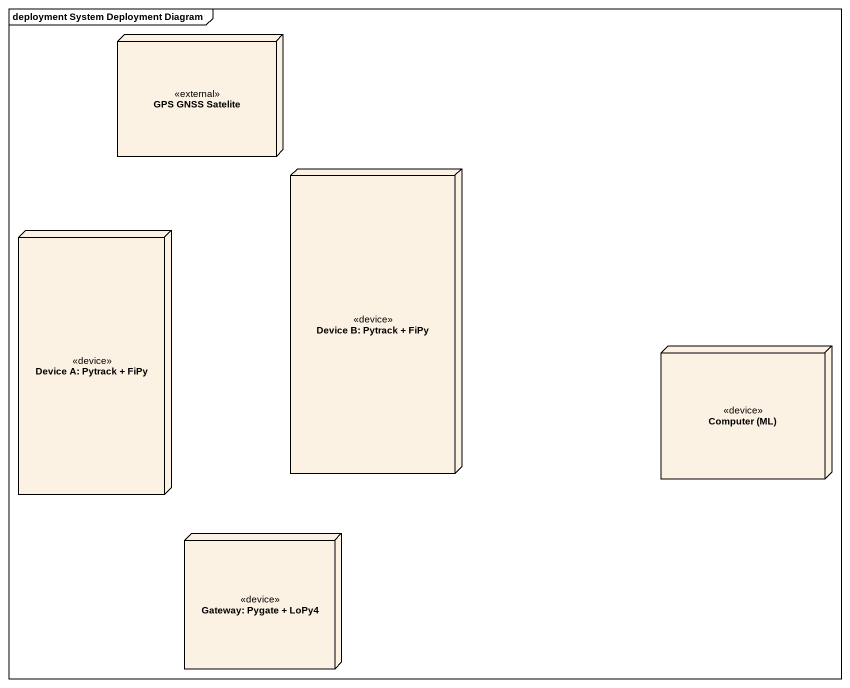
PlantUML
@startuml
mainframe deployment System Deployment Diagram
node "GPS GNSS Satelite" as GPS_GNSS_Satelite <<external>>
node "Device B: Pytrack + FiPy" as Device_B_Pytrack_FiPy <<device>>
node "Device A: Pytrack + FiPy" as Device_A_Pytrack_FiPy <<device>>
node "Computer (ML)" as Computer_ML <<device>>
node "Gateway: Pygate + LoPy4" as Gateway_Pygate_LoPy4 <<device>>
@enduml
